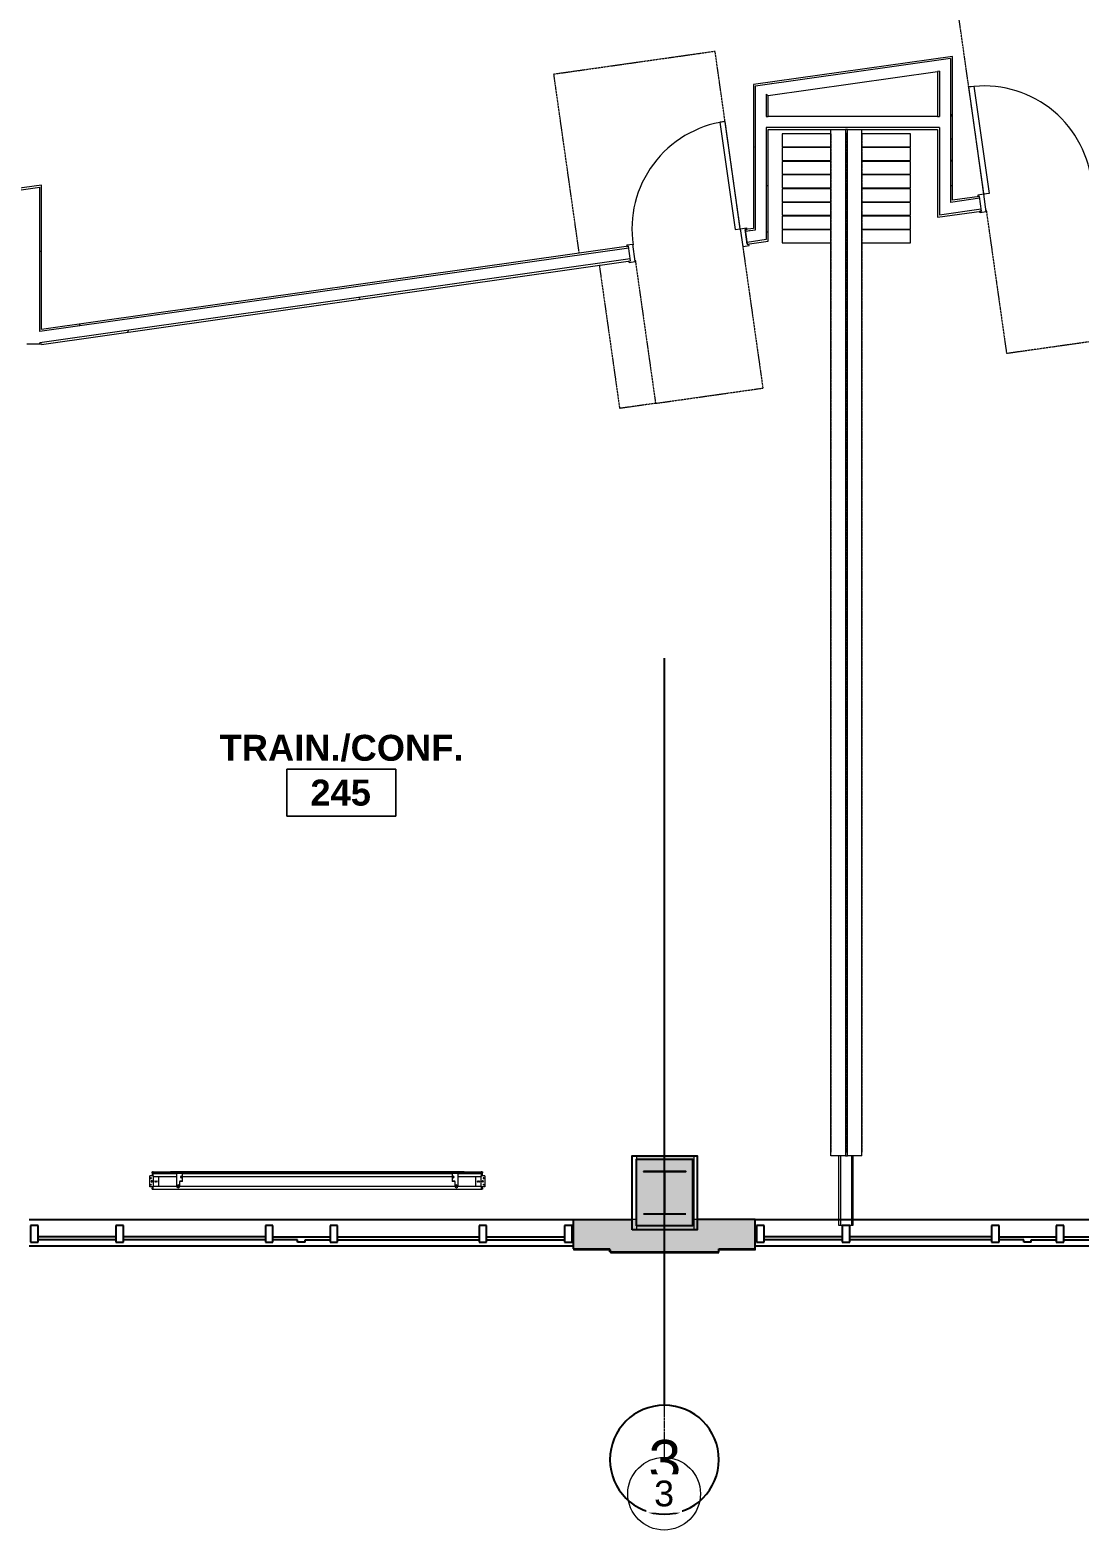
# Model space of a CAD drawing. Header units: inches. Extents: x 25329 to 28023, y 11893 to 13703.
# Drawn here: x 25892.2 to 26239.2, y 12012.5 to 12508.3 of the extents above; entities that cross this region are included whole.
import ezdxf

# ---------------------------------------------------------------- set-up
doc = ezdxf.new("R2010")
doc.units = ezdxf.units.IN
doc.header["$MEASUREMENT"] = 0
for name, pattern in [('Dash', [0.25, 0.125, -0.125]), ('Grid Line 1_2_', [0.875, 0.5, -0.125, 0.125, -0.125]), ('L1$0$Plaza America BA02$0$CENTER2', [1.125, 0.75, -0.125, 0.125, -0.125]), ('L1$0$Plaza America BA02$0$DASHDOT', [1, 0.5, -0.25, 0, -0.25]), ('L1$0$SAG 02ATL Ste230PHII$0$CENTER2', [1.125, 0.75, -0.125, 0.125, -0.125])]:
    doc.linetypes.add(name, pattern=pattern)
for name, color, linetype, lineweight in [('A-AREA-IDEN', 2, 'Continuous', 9), ('A-DOOR', 31, 'Continuous', 13), ('A-DOOR-FRAM', 31, 'Continuous', 20), ('A-GENM', 13, 'Continuous', 13), ('A-WALL', 113, 'Continuous', 13), ('A-WALL-PATT', 111, 'Continuous', 13), ('I-WALL', 2, 'Continuous', 13), ('Plaza America_Tower 1_2nd Floor -REVIT_dwg', 8, 'Continuous', 9), ('Q-SPCQ', 91, 'Continuous', 9), ('Q-SPCQ-HDLN', 91, 'Dash', 9), ('S-COLS', 52, 'Continuous', 13), ('S-GRID', 1, 'Continuous', 9), ('S-GRID-IDEN', 1, 'Continuous', 9)]:
    doc.layers.add(name, color=color, linetype=linetype, lineweight=lineweight)
for name, color, linetype in [('L1$0$A-Cols-Extr', 3, 'Continuous'), ('L1$0$A-Glaz', 92, 'Continuous'), ('L1$0$A-Wall-Extr', 7, 'Continuous'), ('L1$0$Plaza America BA02$0$14', 5, 'L1$0$Plaza America BA02$0$DASHDOT'), ('L1$0$Plaza America BA02$0$A-Column grid', 252, 'L1$0$Plaza America BA02$0$CENTER2'), ('L1$0$SAG 02ATL Ste230PHII$0$A-Column grid', 252, 'L1$0$SAG 02ATL Ste230PHII$0$CENTER2')]:
    doc.layers.add(name, color=color, linetype=linetype)
doc.styles.add('L1$0$Plaza America BA02$0$MONOTXT', font='MONOTXT', dxfattribs={"height": 0.2})
doc.styles.add('Swis721 Lt BT', font='swissl.ttf', dxfattribs={"height": 8.514638})
doc.styles.add('Swis721 Lt BT_B', font='', dxfattribs={"height": 8.583975})
doc.styles.get('Swis721 Lt BT_B').set_extended_font_data('Swis721 Lt BT', bold=True)
pattern_1 = [(0, (0, 0), (30.72, 7.68), [1.267, -21.773, 1.267, -21.773, -122.88]), (0, (0, 0), (30.72, 7.68), [-46.08, 1.267, -44.813, 1.267, -21.773, -53.76]), (0, (0, 0), (30.72, 7.68), [-115.2, 1.267, -14.093, 1.267, -37.133]), (120, (11.52, 3.84), (-22.0110751, 22.7643004), [1.267, -21.773, 1.267, -21.773, -122.88]), (120, (11.52, 3.84), (-22.0110751, 22.7643004), [-46.08, 1.267, -44.813, 1.267, -21.773, -53.76]), (120, (11.52, 3.84), (-22.0110751, 22.7643004), [-115.2, 1.267, -14.093, 1.267, -37.133]), (240, (15.36, 19.2), (-8.7089249, -30.4443004), [1.267, -21.773, 1.267, -21.773, -122.88]), (240, (15.36, 19.2), (-8.7089249, -30.4443004), [-46.08, 1.267, -44.813, 1.267, -21.773, -53.76]), (240, (15.36, 19.2), (-8.7089249, -30.4443004), [-115.2, 1.267, -14.093, 1.267, -37.133])]

# ---------------------------------------------------------------- blocks, each defined once
blk = doc.blocks.new('L1')
at = {"layer": 'L1$0$A-Cols-Extr'}
for points in [[(26091.16, 12111.73), (26091.16, 12136.23), (26112.64, 12136.23), (26112.64, 12111.73)], [(26092.65, 12113.07), (26092.65, 12135.07), (26111.15, 12135.07), (26111.15, 12113.07)], [(26094.9, 12131.07), (26094.9, 12130.98), (26108.89, 12130.98), (26108.89, 12131.07)]]:
    blk.add_lwpolyline(points, close=True, dxfattribs=at)
for points in [[(26101.9, 12130.98), (26101.9, 12116.98)], [(26094.9, 12117.07), (26108.9, 12117.07)]]:
    blk.add_lwpolyline(points, dxfattribs=at)
at = {"layer": 'L1$0$A-Glaz'}
for p, q in [((25891.82, 12115.17), (26071.82, 12115.17)), ((25894.82, 12113.17), (25892.32, 12113.17)), ((25892.32, 12113.17), (25892.32, 12107.67)), ((25894.82, 12107.67), (25894.82, 12113.17)), ((25920.57, 12113.17), (25920.57, 12107.67)), ((25923.07, 12113.17), (25920.57, 12113.17)), ((25923.07, 12107.67), (25923.07, 12113.17)), ((25972.45, 12113.17), (25969.95, 12113.17)), ((25969.95, 12113.17), (25969.95, 12107.67)), ((25972.45, 12107.67), (25972.45, 12113.17)), ((25991.32, 12113.17), (25991.32, 12107.67)), ((25993.82, 12113.17), (25991.32, 12113.17)), ((25993.82, 12107.67), (25993.82, 12113.17)), ((26040.57, 12113.21), (26040.57, 12107.71)), ((26043.07, 12113.21), (26040.57, 12113.21)), ((26043.07, 12107.71), (26043.07, 12113.21)), ((26068.82, 12113.21), (26068.82, 12107.71)), ((26071.32, 12113.21), (26068.82, 12113.21)), ((26071.32, 12107.71), (26071.32, 12113.21)), ((26071.82, 12105.43), (26071.82, 12115.17)), ((26131.82, 12105.43), (26131.82, 12115.17)), ((26131.82, 12115.17), (26311.82, 12115.17)), ((26132.32, 12113.17), (26132.32, 12107.67)), ((26134.82, 12113.17), (26132.32, 12113.17)), ((26134.82, 12107.67), (26134.82, 12113.17)), ((26163.07, 12113.17), (26160.57, 12113.17)), ((26160.57, 12113.17), (26160.57, 12107.67)), ((26163.07, 12107.67), (26163.07, 12113.17)), ((26209.95, 12113.17), (26209.95, 12107.67)), ((26212.45, 12113.17), (26209.95, 12113.17)), ((26212.45, 12107.67), (26212.45, 12113.17)), ((26233.82, 12113.17), (26231.32, 12113.17)), ((26231.32, 12113.17), (26231.32, 12107.67)), ((26233.82, 12107.67), (26233.82, 12113.17)), ((25920.57, 12109.42), (25894.82, 12109.42)), ((25920.57, 12108.42), (25894.82, 12108.42)), ((25969.95, 12109.42), (25923.07, 12109.42)), ((25969.95, 12108.42), (25923.07, 12108.42)), ((25972.45, 12109.42), (25991.32, 12109.42)), ((25980.57, 12108.42), (25972.45, 12108.42)), ((25980.57, 12107.67), (25980.57, 12108.42)), ((25983.07, 12107.67), (25983.07, 12108.42)), ((25983.07, 12108.42), (25991.32, 12108.42)), ((25991.32, 12109.67), (25991.32, 12109.67)), ((25993.82, 12109.67), (25993.82, 12109.67)), ((25993.82, 12109.48), (26040.57, 12109.48)), ((25993.82, 12108.42), (26040.57, 12108.42)), ((26043.07, 12109.48), (26068.82, 12109.48)), ((26043.07, 12108.42), (26068.82, 12108.42)), ((26160.57, 12109.42), (26134.82, 12109.42)), ((26160.57, 12108.42), (26134.82, 12108.42)), ((26209.95, 12109.42), (26163.07, 12109.42)), ((26209.95, 12108.42), (26163.07, 12108.42)), ((26212.45, 12109.42), (26231.32, 12109.42)), ((26220.57, 12108.42), (26212.45, 12108.42)), ((26220.57, 12107.67), (26220.57, 12108.42)), ((26223.07, 12108.42), (26231.32, 12108.42)), ((26223.07, 12107.67), (26223.07, 12108.42)), ((26231.32, 12109.67), (26231.32, 12109.67)), ((26233.82, 12109.67), (26233.82, 12109.67)), ((26233.82, 12109.48), (26280.57, 12109.48)), ((26233.82, 12108.42), (26280.57, 12108.42)), ((25891.82, 12106.42), (26071.82, 12106.42)), ((25892.32, 12107.67), (25894.82, 12107.67)), ((25920.57, 12107.67), (25923.07, 12107.67)), ((25969.95, 12107.67), (25972.45, 12107.67)), ((25983.07, 12107.67), (25980.57, 12107.67)), ((25991.32, 12107.67), (25993.82, 12107.67)), ((26040.57, 12107.71), (26043.07, 12107.71)), ((26068.82, 12107.71), (26071.32, 12107.71)), ((26131.82, 12106.42), (26311.82, 12106.42)), ((26132.32, 12107.67), (26134.82, 12107.67)), ((26160.57, 12107.67), (26163.07, 12107.67)), ((26209.95, 12107.67), (26212.45, 12107.67)), ((26223.07, 12107.67), (26220.57, 12107.67)), ((26231.32, 12107.67), (26233.82, 12107.67))]:
    blk.add_line(p, q, dxfattribs=at)
at = {"layer": 'L1$0$A-Wall-Extr'}
for p, q in [((26071.82, 12115.17), (26091.16, 12115.17)), ((26131.82, 12115.17), (26112.64, 12115.17)), ((26071.82, 12105.43), (26083.82, 12105.43)), ((26083.82, 12104.43), (26083.82, 12105.43)), ((26083.82, 12104.43), (26119.82, 12104.43)), ((26083.82, 12104.43), (26083.82, 12104.43)), ((26119.82, 12105.43), (26131.82, 12105.43)), ((26119.82, 12104.43), (26119.82, 12105.43))]:
    blk.add_line(p, q, dxfattribs=at)
at = {"layer": 'L1$0$Plaza America BA02$0$14', "linetype": 'Continuous'}
blk.add_ellipse((26101.83, 12035.78), major_axis=(18, 0), ratio=0.99964, start_param=0, end_param=6.283175, dxfattribs=at)
at = {"layer": 'L1$0$Plaza America BA02$0$A-Column grid'}
blk.add_line((26101.73, 12300.7), (26101.73, 12053.77), dxfattribs=at)
at = {"layer": 'L1$0$SAG 02ATL Ste230PHII$0$A-Column grid', "linetype": 'Continuous'}
blk.add_line((26101.73, 12300.7), (26101.73, 12053.77), dxfattribs=at)
at = {"layer": 'L1$0$Plaza America BA02$0$14', "linetype": 'Continuous', "style": 'L1$0$Plaza America BA02$0$MONOTXT', "width": 1.000361}
blk.add_text('3', height=13.49, dxfattribs=at).set_placement((26096.08, 12028.8))
blk = doc.blocks.new('Double Flush w-Skinny Lite - Int-N-LDMF-36_ x 84_-4914566-FIRST FLOOR CONSTRUCTION')
at = {"layer": 'A-DOOR', "lineweight": 20}
for p, q in [((16.16, 38.75), (16.16, 2.94)), ((17.91, 38.75), (16.16, 38.75)), ((17.91, 2.94), (17.91, 38.75)), ((16.16, 2.94), (17.91, 2.94))]:
    blk.add_line(p, q, dxfattribs=at)
at = {"layer": 'A-DOOR', "lineweight": 9}
blk.add_arc((17.91, 2.94), 35.81, 90, 180.5, dxfattribs=at)
at = {"layer": 'A-DOOR-FRAM'}
for p, q in [((-20, 2.94), (-18, 2.94)), ((-20, 2.94), (-20, 2.44)), ((-20, 2.44), (-19.5, 2.44)), ((-19.5, -2.44), (-19.5, 2.44)), ((-18, -2.94), (-18, 2.94)), ((18, -2.94), (18, 2.94)), ((18, 2.94), (20, 2.94)), ((19.5, 2.44), (20, 2.44)), ((19.5, -2.44), (19.5, 2.44)), ((20, 2.94), (20, 2.44)), ((-20, -2.44), (-19.5, -2.44)), ((-20, -2.94), (-20, -2.44)), ((-20, -2.94), (-18, -2.94)), ((18, -2.94), (20, -2.94)), ((19.5, -2.44), (20, -2.44)), ((20, -2.94), (20, -2.44))]:
    blk.add_line(p, q, dxfattribs=at)
at = {"layer": 'A-GENM', "linetype": 'Dash', "lineweight": 9}
for p, q in [((-35.91, 62.25), (17.91, 62.25)), ((-35.91, 2.44), (-35.91, 62.25)), ((17.91, 2.44), (17.91, 62.25)), ((17.87, 2.44), (17.91, 2.44)), ((-29.91, -2.44), (-29.91, -50.25)), ((-17.91, -2.44), (-17.91, -50.25)), ((17.87, -2.44), (17.91, -2.44)), ((17.91, -2.44), (17.91, -50.25)), ((-17.91, -50.25), (-29.91, -50.25)), ((-17.91, -50.25), (17.91, -50.25))]:
    blk.add_line(p, q, dxfattribs=at)
blk = doc.blocks.new('W- Folding_Partition - Modernfold 942-5327039-FIRST FLOOR CONSTRUCTION')
at = {"layer": 'Q-SPCQ'}
for p, q in [((-50.75, 17.21), (-55, 17.21)), ((-55, 17.21), (-55, 1.12)), ((-50.75, 1.12), (-50.75, 17.21)), ((-46.25, 17.21), (-50.5, 17.21)), ((-50.5, 17.21), (-50.5, 1.12)), ((-46.25, 1.12), (-46.25, 17.21)), ((-41.67, 17.21), (-45.92, 17.21)), ((-45.92, 17.21), (-45.92, 1.12)), ((-41.67, 1.12), (-41.67, 17.21)), ((-37.17, 17.21), (-41.42, 17.21)), ((-41.42, 17.21), (-41.42, 1.12)), ((-37.17, 1.12), (-37.17, 17.21)), ((-32.58, 17.21), (-36.83, 17.21)), ((-36.83, 17.21), (-36.83, 1.12)), ((-32.58, 1.12), (-32.58, 17.21)), ((-28.08, 17.21), (-32.33, 17.21)), ((-32.33, 17.21), (-32.33, 1.12)), ((-28.08, 1.12), (-28.08, 17.21)), ((-23.5, 17.21), (-27.75, 17.21)), ((-27.75, 17.21), (-27.75, 1.12)), ((-23.5, 1.12), (-23.5, 17.21)), ((-19, 17.21), (-23.25, 17.21)), ((-23.25, 17.21), (-23.25, 1.12)), ((-19, 1.12), (-19, 17.21)), ((-356.84, -3.63), (-356.84, 1.12)), ((-356.84, 1.12), (-17.5, 1.12)), ((-17.5, 1.12), (-17.5, -3.63)), ((-17.5, -3.63), (-356.84, -3.63)), ((-356.84, -3.63), (-356.84, -4.38)), ((-356.84, -9.13), (-356.84, -4.38)), ((-356.84, -4.38), (-17.5, -4.38)), ((-355.59, -4.38), (-355.59, -3.63)), ((-55, -3.63), (-55, -4.38)), ((-50.75, -4.38), (-50.75, -3.63)), ((-50.5, -3.63), (-50.5, -4.38)), ((-46.25, -4.38), (-46.25, -3.63)), ((-45.92, -3.63), (-45.92, -4.38)), ((-41.67, -4.38), (-41.67, -3.63)), ((-41.42, -3.63), (-41.42, -4.38)), ((-37.17, -4.38), (-37.17, -3.63)), ((-36.83, -3.63), (-36.83, -4.38)), ((-32.58, -4.38), (-32.58, -3.63)), ((-32.33, -3.63), (-32.33, -4.38)), ((-28.08, -4.38), (-28.08, -3.63)), ((-27.75, -3.63), (-27.75, -4.38)), ((-23.5, -4.38), (-23.5, -3.63)), ((-23.25, -3.63), (-23.25, -4.38)), ((-19, -4.38), (-19, -3.63)), ((-18.75, -3.63), (-18.75, -4.38)), ((-17.5, -4.38), (-17.5, -3.63)), ((-17.5, -4.38), (-17.5, -9.13)), ((-356.84, -9.13), (-17.5, -9.13)), ((-55, -9.13), (-55, -25.21)), ((-50.75, -25.21), (-50.75, -9.13)), ((-50.5, -9.13), (-50.5, -25.21)), ((-46.25, -25.21), (-46.25, -9.13)), ((-45.92, -9.13), (-45.92, -25.21)), ((-41.67, -25.21), (-41.67, -9.13)), ((-41.42, -9.13), (-41.42, -25.21)), ((-37.17, -25.21), (-37.17, -9.13)), ((-36.83, -9.13), (-36.83, -25.21)), ((-32.58, -25.21), (-32.58, -9.13)), ((-32.33, -9.13), (-32.33, -25.21)), ((-28.08, -25.21), (-28.08, -9.13)), ((-27.75, -9.13), (-27.75, -25.21)), ((-23.5, -25.21), (-23.5, -9.13)), ((-23.25, -9.13), (-23.25, -25.21)), ((-19, -25.21), (-19, -9.13)), ((-55, -25.21), (-50.75, -25.21)), ((-50.5, -25.21), (-46.25, -25.21)), ((-45.92, -25.21), (-41.67, -25.21)), ((-41.42, -25.21), (-37.17, -25.21)), ((-36.83, -25.21), (-32.58, -25.21)), ((-32.33, -25.21), (-28.08, -25.21)), ((-27.75, -25.21), (-23.5, -25.21)), ((-23.25, -25.21), (-19, -25.21))]:
    blk.add_line(p, q, dxfattribs=at)
at = {"layer": 'Q-SPCQ-HDLN'}
for p, q in [((-19, 1.12), (-355.59, 1.12)), ((-19, -4), (-355.59, -4)), ((-19, -9.13), (-355.59, -9.13))]:
    blk.add_line(p, q, dxfattribs=at)
blk = doc.blocks.new('Double Flush w-Skinny Lite - Int-N-LDMF-36_ x 84_-4914563-FIRST FLOOR CONSTRUCTION')
at = {"layer": 'A-DOOR', "lineweight": 20}
for p, q in [((16.16, -2.94), (17.91, -2.94)), ((16.16, -38.75), (16.16, -2.94)), ((17.91, -2.94), (17.91, -38.75)), ((17.91, -38.75), (16.16, -38.75))]:
    blk.add_line(p, q, dxfattribs=at)
at = {"layer": 'A-DOOR', "lineweight": 9}
blk.add_arc((17.91, -2.94), 35.81, 179.5, 270, dxfattribs=at)
at = {"layer": 'A-DOOR-FRAM'}
for p, q in [((-20, 2.94), (-20, 2.44)), ((-20, 2.94), (-18, 2.94)), ((-20, 2.44), (-19.5, 2.44)), ((-19.5, 2.44), (-19.5, -2.44)), ((-18, 2.94), (-18, -2.94)), ((18, 2.94), (18, -2.94)), ((18, 2.94), (20, 2.94)), ((19.5, 2.44), (19.5, -2.44)), ((19.5, 2.44), (20, 2.44)), ((20, 2.94), (20, 2.44)), ((-20, -2.94), (-20, -2.44)), ((-20, -2.44), (-19.5, -2.44)), ((-20, -2.94), (-18, -2.94)), ((18, -2.94), (20, -2.94)), ((19.5, -2.44), (20, -2.44)), ((20, -2.94), (20, -2.44))]:
    blk.add_line(p, q, dxfattribs=at)
at = {"layer": 'A-GENM', "linetype": 'Dash', "lineweight": 9}
for p, q in [((-17.91, 50.25), (-29.91, 50.25)), ((-29.91, 2.44), (-29.91, 50.25)), ((-17.91, 50.25), (17.91, 50.25)), ((-17.91, 2.44), (-17.91, 50.25)), ((17.91, 2.44), (17.91, 50.25)), ((17.87, 2.44), (17.91, 2.44)), ((-35.91, -2.44), (-35.91, -62.25)), ((17.87, -2.44), (17.91, -2.44)), ((17.91, -2.44), (17.91, -62.25)), ((-35.91, -62.25), (17.91, -62.25))]:
    blk.add_line(p, q, dxfattribs=at)
blk = doc.blocks.new('Concrete-Rectangular-Column - 19 X 24-5195709-FIRST FLOOR CONSTRUCTION')
at = {"layer": 'S-COLS', "lineweight": 9}
blk.add_hatch(color=7, dxfattribs=at).paths.add_polyline_path([(-9.5, -12), (9.5, -12), (9.5, 12), (-9.5, 12)], flags=0)
at = {"layer": 'S-COLS', "color": 8, "lineweight": 20}
for p, q in [((9.5, 12), (-9.5, 12)), ((-9.5, 12), (-9.5, -12)), ((9.5, -12), (9.5, 12)), ((-9.5, -12), (9.5, -12))]:
    blk.add_line(p, q, dxfattribs=at)
blk = doc.blocks.new('ElectricScreen_Contour-Electrol_HDTV-Format_Dalite - Parametric-5194675-FIRST FLOOR CONSTRUCTION')
at = {"layer": 'Q-SPCQ'}
for p, q in [((-64.93, 0.75), (-64.96, 0.75)), ((-64.96, 0.65), (-64.96, 0.75)), ((-64.96, 0.65), (-64.96, 0.75)), ((-64.96, 0.75), (-64.96, 0.74)), ((-64.93, 0.75), (-64.96, 0.75)), ((-64.96, 0.74), (-64.96, 0.74)), ((-64.96, 0.73), (-64.96, 0.74)), ((-64.96, 0.72), (-64.96, 0.73)), ((-64.96, 0.71), (-64.96, 0.72)), ((-64.96, 0.69), (-64.96, 0.71)), ((-64.96, 0.67), (-64.96, 0.69)), ((-64.96, 0.65), (-64.96, 0.67)), ((-64.96, 0.65), (-64.96, -0.33)), ((-64.93, 0.77), (-64.93, 0.96)), ((-64.93, 0.96), (-58.93, 0.96)), ((-64.93, 0.7), (-64.93, 0.77)), ((-64.93, 0.75), (-64.93, 0.7)), ((-64.93, 0.74), (-64.93, 0.75)), ((-64.93, 0.74), (-64.93, 0.74)), ((-64.93, 0.74), (-64.93, 0.73)), ((-64.93, 0.73), (-64.93, 0.72)), ((-64.93, 0.72), (-64.93, 0.71)), ((-64.93, 0.65), (-64.93, 0.7)), ((-64.93, 0.68), (-64.93, 0.65)), ((-64.93, 0.67), (-64.93, 0.65)), ((44.16, 0.42), (-64.93, 0.42)), ((-64.58, 1), (-64.89, 1)), ((-64.58, 1), (-64.58, 0.99)), ((-64.58, 0.97), (-64.58, 0.99)), ((-64.58, 0.94), (-64.58, 0.97)), ((-64.58, 0.96), (-64.58, 0.94)), ((-64.58, 0.96), (-64.58, 0.96)), ((-64.58, 0.94), (-64.58, 0.91)), ((-64.58, 0.9), (-64.58, 0.94)), ((-64.58, 0.91), (-64.58, 0.88)), ((-64.58, 0.85), (-64.58, 0.9)), ((-64.58, 0.88), (-64.58, 0.86)), ((-64.58, 0.79), (-64.58, 0.85)), ((-64.58, 0.73), (-64.58, 0.79)), ((-64.58, 0.77), (-58.93, 0.77)), ((-64.58, 0.65), (-64.58, 0.73)), ((-64.58, 0.7), (43.82, 0.7)), ((-64.58, -0.33), (-64.58, 0.65)), ((-64.58, 0.42), (-56.83, 0.42)), ((-58.93, 0.7), (-58.93, 1.13)), ((-58.93, 1.13), (38.16, 1.13)), ((-56.93, 0.27), (-56.93, -3.67)), ((-55.18, 0.52), (-56.68, 0.52)), ((-55.02, 0.42), (34.26, 0.42)), ((-54.93, -1.98), (-54.93, 0.27)), ((34.16, 0.27), (34.16, -1.98)), ((35.91, 0.52), (34.41, 0.52)), ((36.07, 0.42), (43.82, 0.42)), ((36.16, -3.67), (36.16, 0.27)), ((38.16, 1.13), (38.16, 0.7)), ((38.16, 0.96), (44.16, 0.96)), ((38.16, 0.77), (43.82, 0.77)), ((44.13, 1), (43.82, 1)), ((43.82, 0.99), (43.82, 1)), ((43.82, 0.99), (43.82, 0.97)), ((43.82, 0.97), (43.82, 0.94)), ((43.82, 0.94), (43.82, 0.96)), ((43.82, 0.96), (43.82, 0.96)), ((43.82, 0.91), (43.82, 0.94)), ((43.82, 0.94), (43.82, 0.9)), ((43.82, 0.88), (43.82, 0.91)), ((43.82, 0.9), (43.82, 0.85)), ((43.82, 0.86), (43.82, 0.88)), ((43.82, 0.85), (43.82, 0.79)), ((43.82, 0.79), (43.82, 0.73)), ((43.82, 0.73), (43.82, 0.65)), ((43.82, 0.65), (43.82, -0.33)), ((44.16, 0.96), (44.16, 0.77)), ((44.16, 0.77), (44.16, 0.7)), ((44.2, 0.75), (44.16, 0.75)), ((44.16, 0.7), (44.16, 0.75)), ((44.2, 0.75), (44.16, 0.75)), ((44.16, 0.75), (44.16, 0.74)), ((44.16, 0.74), (44.16, 0.74)), ((44.16, 0.73), (44.16, 0.74)), ((44.16, 0.72), (44.16, 0.73)), ((44.16, 0.71), (44.16, 0.72)), ((44.16, 0.7), (44.16, 0.65)), ((44.16, 0.65), (44.16, 0.68)), ((44.16, 0.65), (44.16, 0.67)), ((44.2, 0.75), (44.2, 0.65)), ((44.2, 0.74), (44.2, 0.75)), ((44.2, 0.75), (44.2, 0.65)), ((44.2, 0.74), (44.2, 0.73)), ((44.2, 0.74), (44.2, 0.74)), ((44.2, 0.73), (44.2, 0.72)), ((44.2, 0.72), (44.2, 0.71)), ((44.2, 0.71), (44.2, 0.69)), ((44.2, 0.69), (44.2, 0.67)), ((44.2, 0.67), (44.2, 0.65)), ((44.2, -0.33), (44.2, 0.65)), ((-65.77, -3.99), (-65.77, -0.33)), ((-64.72, -0.33), (-65.77, -0.33)), ((-64.72, -3.99), (-65.77, -3.99)), ((-64.96, -2.01), (-64.96, -2.31)), ((-64.96, -3.99), (-64.96, -4.41)), ((-64.96, -4.5), (-64.96, -4.41)), ((-64.96, -4.43), (-64.96, -4.41)), ((-64.96, -4.42), (-64.96, -4.47)), ((-64.96, -4.47), (-64.96, -4.42)), ((-64.96, -4.44), (-64.96, -4.43)), ((-64.96, -4.46), (-64.96, -4.44)), ((-64.96, -4.48), (-64.96, -4.46)), ((-64.96, -4.47), (-64.96, -4.5)), ((-64.96, -4.5), (-64.96, -4.47)), ((-64.96, -4.49), (-64.96, -4.48)), ((-64.96, -4.5), (-64.96, -4.49)), ((-64.96, -4.5), (-64.93, -4.5)), ((-64.96, -4.5), (-64.96, -4.5)), ((-64.96, -4.5), (-64.96, -4.5)), ((-64.96, -4.5), (-64.96, -4.5)), ((-64.96, -4.5), (-64.96, -4.5)), ((-64.93, -4.72), (-64.93, -4.41)), ((-64.93, -4.72), (44.16, -4.72)), ((-64.89, -4.75), (-64.58, -4.75)), ((-64.72, -0.33), (-64.66, -0.33)), ((-64.66, -3.99), (-64.72, -3.99)), ((-64.66, -0.33), (-64.6, -0.33)), ((-64.6, -3.99), (-64.66, -3.99)), ((-64.6, -0.33), (-64.55, -0.33)), ((-64.55, -3.99), (-64.6, -3.99)), ((-64.58, -4.41), (-64.58, -3.99)), ((-64.58, -4.47), (-64.58, -4.41)), ((-64.58, -4.53), (-64.58, -4.47)), ((-64.58, -4.6), (-64.58, -4.53)), ((-64.58, -4.65), (-64.58, -4.6)), ((-64.58, -4.65), (-64.58, -4.67)), ((-64.58, -4.69), (-64.58, -4.65)), ((-64.58, -4.67), (-64.58, -4.7)), ((-64.58, -4.73), (-64.58, -4.69)), ((-64.58, -4.7), (-64.58, -4.72)), ((-64.58, -4.72), (-64.58, -4.72)), ((-64.58, -4.75), (-64.58, -4.73)), ((-64.58, -4.75), (-64.58, -4.73)), ((-64.58, -4.75), (-64.58, -4.75)), ((-64.58, -4.75), (-64.58, -4.75)), ((-64.55, -0.33), (-64.51, -0.33)), ((-64.51, -3.99), (-64.55, -3.99)), ((-64.51, -0.33), (-64.47, -0.33)), ((-64.47, -3.99), (-64.51, -3.99)), ((-64.47, -0.33), (-64.46, -0.33)), ((-64.47, -0.57), (-56.93, -0.57)), ((-64.47, -3.76), (-56.92, -3.76)), ((-64.46, -3.99), (-64.47, -3.99)), ((-64.46, -3.99), (-64.46, -0.33)), ((-62.83, -0.57), (-62.83, -3.76)), ((-56.49, -3.76), (-56.18, -3.76)), ((-55.81, -3.76), (35.05, -3.76)), ((-55.8, -1.98), (-54.93, -1.98)), ((-55.8, -1.98), (-55.8, -2.23)), ((-55.8, -3.67), (-55.8, -2.23)), ((-54.93, -2.23), (-55.8, -2.23)), ((-55.6, -0.57), (-55.15, -0.57)), ((-54.93, -0.57), (34.16, -0.57)), ((-54.93, -2.23), (-54.93, -1.98)), ((34.16, -1.98), (35.04, -1.98)), ((34.16, -1.98), (34.16, -2.23)), ((35.04, -2.23), (34.16, -2.23)), ((34.39, -0.57), (34.83, -0.57)), ((35.04, -2.23), (35.04, -1.98)), ((35.04, -2.23), (35.04, -3.67)), ((35.42, -3.76), (35.73, -3.76)), ((36.15, -3.76), (43.71, -3.76)), ((36.16, -0.57), (43.71, -0.57)), ((42.07, -3.76), (42.07, -0.57)), ((43.7, -0.33), (43.7, -3.99)), ((43.7, -0.33), (43.71, -0.33)), ((43.71, -3.99), (43.7, -3.99)), ((43.71, -0.33), (43.75, -0.33)), ((43.75, -3.99), (43.71, -3.99)), ((43.75, -0.33), (43.79, -0.33)), ((43.79, -3.99), (43.75, -3.99)), ((43.79, -0.33), (43.84, -0.33)), ((43.84, -3.99), (43.79, -3.99)), ((43.82, -3.99), (43.82, -4.41)), ((43.82, -4.41), (43.82, -4.47)), ((43.82, -4.47), (43.82, -4.53)), ((43.82, -4.53), (43.82, -4.6)), ((43.82, -4.6), (43.82, -4.65)), ((43.82, -4.67), (43.82, -4.65)), ((43.82, -4.65), (43.82, -4.69)), ((43.82, -4.7), (43.82, -4.67)), ((43.82, -4.69), (43.82, -4.73)), ((43.82, -4.72), (43.82, -4.7)), ((43.82, -4.72), (43.82, -4.72)), ((43.82, -4.73), (43.82, -4.75)), ((43.82, -4.73), (43.82, -4.75)), ((43.82, -4.75), (44.13, -4.75)), ((43.82, -4.75), (43.82, -4.75)), ((43.82, -4.75), (43.82, -4.75)), ((43.84, -0.33), (43.89, -0.33)), ((43.89, -3.99), (43.84, -3.99)), ((43.89, -0.33), (43.96, -0.33)), ((43.96, -3.99), (43.89, -3.99)), ((45.01, -0.33), (43.96, -0.33)), ((45.01, -3.99), (43.96, -3.99)), ((44.16, -4.41), (44.16, -4.72)), ((44.16, -4.5), (44.2, -4.5)), ((44.2, -2.31), (44.2, -2.01)), ((44.2, -4.41), (44.2, -3.99)), ((44.2, -4.41), (44.2, -4.5)), ((44.2, -4.41), (44.2, -4.43)), ((44.2, -4.41), (44.2, -4.43)), ((44.2, -4.47), (44.2, -4.42)), ((44.2, -4.42), (44.2, -4.47)), ((44.2, -4.43), (44.2, -4.44)), ((44.2, -4.44), (44.2, -4.46)), ((44.2, -4.46), (44.2, -4.48)), ((44.2, -4.5), (44.2, -4.47)), ((44.2, -4.47), (44.2, -4.5)), ((44.2, -4.48), (44.2, -4.49)), ((44.2, -4.49), (44.2, -4.5)), ((44.2, -4.5), (44.2, -4.5)), ((44.2, -4.5), (44.2, -4.5)), ((44.2, -4.5), (44.2, -4.5)), ((44.2, -4.5), (44.2, -4.5)), ((45.01, -0.33), (45.01, -3.99))]:
    blk.add_line(p, q, dxfattribs=at)
at = {"layer": 'Q-SPCQ', "flags": 128}
for points in [[(-64.96, 0.93), (-64.96, 0.93), (-64.96, 0.92), (-64.96, 0.92), (-64.96, 0.92), (-64.96, 0.92), (-64.96, 0.92)], [(-64.96, 0.92), (-64.96, 0.92), (-64.96, 0.91), (-64.96, 0.91), (-64.96, 0.91)], [(-64.96, 0.91), (-64.96, 0.9), (-64.96, 0.9), (-64.96, 0.89), (-64.96, 0.89), (-64.96, 0.88)], [(-64.96, 0.88), (-64.96, 0.88), (-64.96, 0.87), (-64.96, 0.86), (-64.96, 0.86), (-64.96, 0.85)], [(-64.96, 0.85), (-64.96, 0.84), (-64.96, 0.84), (-64.96, 0.83), (-64.96, 0.82), (-64.96, 0.81)], [(-64.96, 0.81), (-64.96, 0.8), (-64.96, 0.79), (-64.96, 0.79), (-64.96, 0.78), (-64.96, 0.77), (-64.96, 0.76)], [(-64.96, 0.76), (-64.96, 0.75), (-64.96, 0.74), (-64.96, 0.73), (-64.96, 0.72), (-64.96, 0.71)], [(-64.96, 0.71), (-64.96, 0.7), (-64.96, 0.69), (-64.96, 0.68), (-64.96, 0.67), (-64.96, 0.66), (-64.96, 0.65)], [(44.2, 0.92), (44.2, 0.92), (44.2, 0.92), (44.2, 0.92), (44.2, 0.92), (44.2, 0.93)], [(44.2, 0.91), (44.2, 0.91), (44.2, 0.91), (44.2, 0.92), (44.2, 0.92)], [(44.2, 0.88), (44.2, 0.89), (44.2, 0.89), (44.2, 0.9), (44.2, 0.9), (44.2, 0.91)], [(44.2, 0.85), (44.2, 0.86), (44.2, 0.87), (44.2, 0.87), (44.2, 0.88), (44.2, 0.88)], [(44.2, 0.81), (44.2, 0.82), (44.2, 0.83), (44.2, 0.84), (44.2, 0.85), (44.2, 0.85)], [(44.2, 0.76), (44.2, 0.77), (44.2, 0.78), (44.2, 0.79), (44.2, 0.8), (44.2, 0.81), (44.2, 0.81)], [(44.2, 0.71), (44.2, 0.73), (44.2, 0.74), (44.2, 0.75), (44.2, 0.76), (44.2, 0.76)], [(44.2, 0.65), (44.2, 0.66), (44.2, 0.67), (44.2, 0.68), (44.2, 0.7), (44.2, 0.71), (44.2, 0.71)], [(-64.96, -4.41), (-64.96, -4.42), (-64.96, -4.43), (-64.96, -4.44), (-64.96, -4.45), (-64.96, -4.46)], [(-64.96, -4.5), (-64.96, -4.47), (-64.96, -4.44), (-64.96, -4.43)], [(-64.96, -4.46), (-64.96, -4.47), (-64.96, -4.48), (-64.96, -4.49), (-64.96, -4.5), (-64.96, -4.5)], [(-64.96, -4.5), (-64.96, -4.51), (-64.96, -4.52), (-64.96, -4.53), (-64.96, -4.54), (-64.96, -4.55), (-64.96, -4.56)], [(-64.96, -4.59), (-64.96, -4.57), (-64.96, -4.54), (-64.96, -4.52), (-64.96, -4.5)], [(-64.96, -4.56), (-64.96, -4.57), (-64.96, -4.58), (-64.96, -4.58), (-64.96, -4.59), (-64.96, -4.6), (-64.96, -4.6)], [(-64.96, -4.64), (-64.96, -4.63), (-64.96, -4.61), (-64.96, -4.59), (-64.96, -4.59)], [(-64.96, -4.6), (-64.96, -4.61), (-64.96, -4.62), (-64.96, -4.62), (-64.96, -4.63), (-64.96, -4.63)], [(-64.96, -4.63), (-64.96, -4.64), (-64.96, -4.65), (-64.96, -4.65), (-64.96, -4.66), (-64.96, -4.66), (-64.96, -4.66)], [(-64.96, -4.68), (-64.96, -4.67), (-64.96, -4.66), (-64.96, -4.65), (-64.96, -4.64)], [(-64.96, -4.66), (-64.96, -4.66), (-64.96, -4.67), (-64.96, -4.67), (-64.96, -4.67), (-64.96, -4.68), (-64.96, -4.68)], [(-64.96, -4.68), (-64.96, -4.68), (-64.96, -4.68), (-64.96, -4.68), (-64.96, -4.68), (-64.96, -4.68)], [(-64.89, -4.75), (-64.89, -4.75), (-64.89, -4.75), (-64.89, -4.75), (-64.9, -4.75), (-64.9, -4.75), (-64.9, -4.75), (-64.91, -4.75), (-64.91, -4.75), (-64.91, -4.75), (-64.91, -4.75), (-64.92, -4.75), (-64.92, -4.75), (-64.92, -4.75), (-64.92, -4.74), (-64.93, -4.74), (-64.93, -4.74), (-64.93, -4.74), (-64.93, -4.74), (-64.93, -4.74), (-64.94, -4.73), (-64.94, -4.73), (-64.94, -4.73), (-64.94, -4.73), (-64.94, -4.72), (-64.95, -4.72), (-64.95, -4.72), (-64.95, -4.72), (-64.95, -4.71), (-64.95, -4.71), (-64.95, -4.71), (-64.95, -4.71), (-64.95, -4.7), (-64.95, -4.7), (-64.96, -4.7), (-64.96, -4.7), (-64.96, -4.69), (-64.96, -4.69), (-64.96, -4.69), (-64.96, -4.68), (-64.96, -4.68)], [(-64.96, -4.68), (-64.96, -4.68), (-64.96, -4.68), (-64.96, -4.68)], [(44.2, -4.68), (44.2, -4.69), (44.2, -4.69), (44.2, -4.69), (44.19, -4.7), (44.19, -4.7), (44.19, -4.7), (44.19, -4.7), (44.19, -4.71), (44.19, -4.71), (44.19, -4.71), (44.19, -4.71), (44.19, -4.72), (44.19, -4.72), (44.18, -4.72), (44.18, -4.72), (44.18, -4.73), (44.18, -4.73), (44.18, -4.73), (44.18, -4.73), (44.17, -4.73), (44.17, -4.74), (44.17, -4.74), (44.17, -4.74), (44.17, -4.74), (44.16, -4.74), (44.16, -4.74), (44.16, -4.75), (44.16, -4.75), (44.15, -4.75), (44.15, -4.75), (44.15, -4.75), (44.15, -4.75), (44.14, -4.75), (44.14, -4.75), (44.14, -4.75), (44.13, -4.75), (44.13, -4.75), (44.13, -4.75), (44.13, -4.75), (44.13, -4.75)], [(44.2, -4.46), (44.2, -4.45), (44.2, -4.44), (44.2, -4.43), (44.2, -4.42), (44.2, -4.41)], [(44.2, -4.43), (44.2, -4.46), (44.2, -4.49), (44.2, -4.5)], [(44.2, -4.5), (44.2, -4.49), (44.2, -4.48), (44.2, -4.47), (44.2, -4.46), (44.2, -4.46)], [(44.2, -4.56), (44.2, -4.55), (44.2, -4.54), (44.2, -4.53), (44.2, -4.52), (44.2, -4.51), (44.2, -4.5)], [(44.2, -4.5), (44.2, -4.52), (44.2, -4.55), (44.2, -4.57), (44.2, -4.59)], [(44.2, -4.6), (44.2, -4.59), (44.2, -4.59), (44.2, -4.58), (44.2, -4.57), (44.2, -4.56), (44.2, -4.56)], [(44.2, -4.59), (44.2, -4.61), (44.2, -4.62), (44.2, -4.64), (44.2, -4.64)], [(44.2, -4.63), (44.2, -4.63), (44.2, -4.62), (44.2, -4.61), (44.2, -4.61), (44.2, -4.6)], [(44.2, -4.66), (44.2, -4.66), (44.2, -4.65), (44.2, -4.65), (44.2, -4.64), (44.2, -4.63), (44.2, -4.63)], [(44.2, -4.64), (44.2, -4.65), (44.2, -4.67), (44.2, -4.67), (44.2, -4.68)], [(44.2, -4.68), (44.2, -4.68), (44.2, -4.67), (44.2, -4.67), (44.2, -4.67), (44.2, -4.66), (44.2, -4.66)], [(44.2, -4.68), (44.2, -4.68), (44.2, -4.68), (44.2, -4.68), (44.2, -4.68), (44.2, -4.68), (44.2, -4.68)], [(44.2, -4.68), (44.2, -4.68), (44.2, -4.68), (44.2, -4.68)]]:
    blk.add_lwpolyline(points, dxfattribs=at)
at = {"layer": 'Q-SPCQ'}
for centre, radius, start, end in [((-56.68, 0.27), 0.25, 90, 180), ((-55.18, 0.27), 0.25, 360, 90), ((34.41, 0.27), 0.25, 90, 180), ((35.91, 0.27), 0.25, 0, 90), ((-65.34, -1.09), 0.151, 0, 180), ((-65.34, -1.09), 0.151, 180, 360), ((-65.34, -3.24), 0.151, 0, 180), ((-65.34, -3.24), 0.151, 180, 360), ((-65.1, -2.16), 0.21, 0, 180), ((-65.1, -2.16), 0.21, 180, 360), ((-63.92, -2.16), 0.147, 0, 180), ((-63.92, -2.16), 0.147, 180, 360), ((-63.42, -2.16), 0.147, 360, 180), ((-63.42, -2.16), 0.147, 180, 0), ((-56.36, -3.67), 0.563, 180, 360), ((-56.33, -3.57), 0.25, 90, 270), ((-56.33, -3.57), 0.25, 270, 90), ((-55.38, -0.68), 0.25, 90, 270), ((-55.38, -0.68), 0.25, 270, 90), ((34.61, -0.68), 0.25, 90, 270), ((34.61, -0.68), 0.25, 270, 90), ((35.6, -3.67), 0.563, 180, 360), ((35.57, -3.57), 0.25, 90, 270), ((35.57, -3.57), 0.25, 270, 90), ((42.66, -2.16), 0.147, 0, 180), ((42.66, -2.16), 0.147, 180, 360), ((43.16, -2.16), 0.147, 0, 180), ((43.16, -2.16), 0.147, 180, 0), ((44.34, -2.16), 0.21, 0, 180), ((44.34, -2.16), 0.21, 180, 0), ((44.58, -1.09), 0.151, 0, 180), ((44.58, -1.09), 0.151, 180, 0), ((44.58, -3.24), 0.151, 0, 180), ((44.58, -3.24), 0.151, 180, 0)]:
    blk.add_arc(centre, radius, start, end, dxfattribs=at)
for points in [[(-64.96, 0.93), (-64.96, 0.93), (-64.96, 0.94), (-64.95, 0.95), (-64.95, 0.96), (-64.94, 0.97), (-64.94, 0.98), (-64.93, 0.98), (-64.92, 0.99), (-64.91, 0.99), (-64.9, 0.99), (-64.89, 1), (-64.89, 1)], [(44.13, 1), (44.13, 1), (44.14, 0.99), (44.15, 0.99), (44.16, 0.99), (44.17, 0.98), (44.18, 0.98), (44.18, 0.97), (44.19, 0.96), (44.19, 0.95), (44.19, 0.94), (44.2, 0.93), (44.2, 0.93)]]:
    blk.add_open_spline(points, degree=3, knots=[0, 0, 0, 0, 0.166667, 0.25, 0.333333, 0.416667, 0.5, 0.583333, 0.666667, 0.75, 0.833333, 1, 1, 1, 1], dxfattribs=at)
blk = doc.blocks.new('Grid - Grid Head - Circle-50561-FIRST FLOOR CONSTRUCTION')
at = {"layer": 'S-GRID-IDEN'}
blk.add_circle((0, 0), 0.125, dxfattribs=at)
blk = doc.blocks.new('Room Tag - Room Name and Number-3379422-FIRST FLOOR CONSTRUCTION')
at = {"layer": 'A-AREA-IDEN'}
for p, q in [((-0.1881, -0.1636), (-0.1881, -0.0018)), ((-0.1881, -0.0018), (0.1869, -0.0018)), ((0.1869, -0.0018), (-0.1881, -0.0018)), ((-0.1881, -0.0018), (-0.1881, -0.1636)), ((0.1869, -0.0018), (0.1869, -0.1636)), ((0.1869, -0.1636), (0.1869, -0.0018)), ((0.1869, -0.1636), (-0.1881, -0.1636)), ((-0.1881, -0.1636), (0.1869, -0.1636))]:
    blk.add_line(p, q, dxfattribs=at)

msp = doc.modelspace()

# ---------------------------------------------------------------- hatches: boundary and pattern name
at = {"layer": 'A-WALL-PATT', "lineweight": 9}
h = msp.add_hatch(dxfattribs=at)
h.set_pattern_fill('FP2_2', color=256, style=0, pattern_type=2)
h.set_pattern_definition(pattern_1)
h.paths.add_polyline_path([(26131.97, 12489.75), (26197, 12498.98), (26197, 12499.61), (26131.25, 12490.28), (26131.88, 12489.82)], flags=0)
h = msp.add_hatch(dxfattribs=at)
h.set_pattern_fill('FP2_2', color=256, style=0, pattern_type=2)
h.set_pattern_definition(pattern_1)
h.paths.add_polyline_path([(26196.38, 12451.35), (26197, 12451.44), (26197, 12498.98), (26196.38, 12498.89), (26196.38, 12451.59)], flags=0)
h = msp.add_hatch(dxfattribs=at)
h.set_pattern_fill('FP2_2', color=256, style=0, pattern_type=2)
h.set_pattern_definition(pattern_1)
h.paths.add_polyline_path([(26131.25, 12442.11), (26131.88, 12442.2), (26131.88, 12489.82), (26131.25, 12490.28), (26131.25, 12442.2)], flags=0)
h = msp.add_hatch(dxfattribs=at)
h.set_pattern_fill('FP2_2', color=256, style=0, pattern_type=2)
h.set_pattern_definition(pattern_1)
h.paths.add_polyline_path([(26135.5, 12438.42), (26136.13, 12438.51), (26136.13, 12476.13), (26135.5, 12476.13), (26135.5, 12438.51)], flags=0)
h.paths.add_polyline_path([(26135.5, 12479.76), (26136.13, 12479.76), (26136.13, 12486.68), (26135.5, 12487.14), (26135.5, 12486.68)], flags=0)
h = msp.add_hatch(dxfattribs=at)
h.set_pattern_fill('FP2_2', color=256, style=0, pattern_type=2)
h.set_pattern_definition(pattern_1)
h.paths.add_polyline_path([(26197, 12451.44), (26206.03, 12452.72), (26205.94, 12453.34), (26197, 12452.07)], flags=0)
h.paths.add_polyline_path([(26244.64, 12458.2), (26456.31, 12488.22), (26456.31, 12488.85), (26244.55, 12458.81)], flags=0)
h = msp.add_hatch(dxfattribs=at)
h.set_pattern_fill('FP2_2', color=256, style=0, pattern_type=2)
h.set_pattern_definition(pattern_1)
h.paths.add_polyline_path([(26192.75, 12446.54), (26206.62, 12448.51), (26206.53, 12449.13), (26192.75, 12447.17)], flags=0)
h.paths.add_polyline_path([(26245.24, 12453.99), (26456.31, 12483.93), (26456.31, 12484.56), (26245.15, 12454.61)], flags=0)
h = msp.add_hatch(dxfattribs=at)
h.set_pattern_fill('FP2_2', color=256, style=0, pattern_type=2)
h.set_pattern_definition(pattern_1)
h.paths.add_polyline_path([(25830.89, 12447.23), (25895.36, 12456.4), (25895.36, 12457.01), (25830.24, 12447.77), (25830.86, 12447.26)], flags=0)
h = msp.add_hatch(dxfattribs=at)
h.set_pattern_fill('FP2_2', color=256, style=0, pattern_type=2)
h.set_pattern_definition(pattern_1)
h.paths.add_polyline_path([(25895.36, 12404.66), (25895.99, 12404.66), (25895.99, 12405.07), (25895.36, 12404.99)], flags=0)
h.paths.add_polyline_path([(25895.36, 12408.65), (25895.99, 12408.74), (25895.99, 12457.1), (25895.36, 12457.01), (25895.36, 12442.29)], flags=0)
h = msp.add_hatch(dxfattribs=at)
h.set_pattern_fill('FP2_2', color=256, style=0, pattern_type=2)
h.set_pattern_definition(pattern_1)
h.paths.add_polyline_path([(25895.99, 12408.74), (26090.02, 12436.26), (26089.93, 12436.88), (25895.99, 12409.37)], flags=0)
h.paths.add_polyline_path([(26128.63, 12441.74), (26131.25, 12442.11), (26131.25, 12442.74), (26128.54, 12442.36), (26128.58, 12442.11)], flags=0)
h = msp.add_hatch(dxfattribs=at)
h.set_pattern_fill('FP2_2', color=256, style=0, pattern_type=2)
h.set_pattern_definition(pattern_1)
h.paths.add_polyline_path([(25895.99, 12404.44), (26090.62, 12432.05), (26090.53, 12432.67), (25895.99, 12405.07), (25895.99, 12404.66)], flags=0)
h.paths.add_polyline_path([(26129.23, 12437.53), (26135.5, 12438.42), (26135.5, 12439.05), (26129.14, 12438.15), (26129.19, 12437.82)], flags=0)
for points in [[(26083.98, 12105.17), (26083.98, 12115.17), (26071.82, 12115.17), (26071.82, 12105.17)], [(26083.98, 12104.17), (26119.82, 12104.17), (26119.82, 12115.17), (26111.64, 12115.17), (26111.64, 12111.98), (26092.64, 12111.98), (26092.64, 12115.17), (26083.98, 12115.17), (26083.98, 12105.17)], [(26119.82, 12105.17), (26131.98, 12105.17), (26131.98, 12115.17), (26119.82, 12115.17)]]:
    msp.add_hatch(color=7, dxfattribs=at).paths.add_polyline_path(points, flags=0)

# ---------------------------------------------------------------- linework, layer by layer
at = {"layer": 'A-WALL'}
for p, q in [((26196.38, 12498.89), (26131.97, 12489.75)), ((26192.75, 12494.71), (26192.13, 12494.62)), ((26192.75, 12494.71), (26192.75, 12479.76)), ((26196.38, 12498.89), (26196.38, 12451.35)), ((26131.88, 12489.82), (26131.97, 12489.75)), ((26131.88, 12489.82), (26131.88, 12442.2)), ((26135.5, 12487.14), (26136.13, 12486.68)), ((26135.5, 12487.14), (26135.5, 12479.76)), ((26135.5, 12479.76), (26136.13, 12479.76)), ((26192.13, 12479.76), (26192.75, 12479.76)), ((26135.5, 12476.13), (26135.5, 12439.05)), ((26192.75, 12476.13), (26135.5, 12476.13)), ((26192.75, 12476.13), (26192.75, 12447.17)), ((25830.89, 12447.23), (25895.36, 12456.38)), ((25895.36, 12408.65), (25895.36, 12456.38)), ((26206.03, 12452.72), (26196.38, 12451.35)), ((26206.53, 12449.13), (26192.75, 12447.17)), ((26131.88, 12442.2), (26128.63, 12441.74)), ((26090.02, 12436.26), (25895.36, 12408.65)), ((26135.5, 12439.05), (26129.14, 12438.15)), ((26090.53, 12432.67), (25895.36, 12404.99)), ((25895.36, 12404.66), (25895.36, 12404.99)), ((26160.01, 12136.17), (26160.01, 12113.24)), ((26163.63, 12136.17), (26163.63, 12113.24))]:
    msp.add_line(p, q, dxfattribs=at)
at = {"layer": 'A-WALL', "color": 8, "lineweight": 20}
for p, q in [((26092.64, 12115.17), (26071.82, 12115.17)), ((26071.82, 12115.17), (26071.82, 12105.17)), ((26131.98, 12115.17), (26111.64, 12115.17)), ((26131.98, 12105.17), (26131.98, 12115.17)), ((26071.82, 12105.17), (26083.98, 12105.17)), ((26083.98, 12105.17), (26083.98, 12104.17)), ((26083.98, 12104.17), (26119.82, 12104.17)), ((26119.82, 12104.17), (26119.82, 12105.17)), ((26119.82, 12105.17), (26131.98, 12105.17))]:
    msp.add_line(p, q, dxfattribs=at)
at = {"layer": 'I-WALL'}
for p, q in [((26197, 12499.61), (26131.25, 12490.28)), ((26197, 12452.07), (26197, 12499.61)), ((26136.13, 12486.68), (26192.13, 12494.62)), ((26192.13, 12494.62), (26192.13, 12479.76)), ((26131.25, 12490.28), (26131.25, 12442.74)), ((26136.13, 12479.76), (26136.13, 12486.68)), ((26192.13, 12479.76), (26136.13, 12479.76)), ((26136.13, 12438.51), (26136.13, 12475.51)), ((26136.13, 12475.51), (26156.88, 12475.51)), ((26167.13, 12475.51), (26192.13, 12475.51)), ((26192.13, 12475.51), (26192.13, 12446.45)), ((25895.99, 12457.1), (25830.24, 12447.77)), ((25895.99, 12409.37), (25895.99, 12457.1)), ((26205.94, 12453.34), (26197, 12452.07)), ((26206.62, 12448.51), (26205.94, 12453.34)), ((26192.13, 12446.45), (26206.62, 12448.51)), ((26131.25, 12442.74), (26128.54, 12442.36)), ((26128.54, 12442.36), (26129.23, 12437.53)), ((26089.93, 12436.88), (25895.99, 12409.37)), ((26090.62, 12432.05), (26089.93, 12436.88)), ((26129.23, 12437.53), (26136.13, 12438.51)), ((25895.99, 12404.44), (26090.62, 12432.05)), ((25891.11, 12404.66), (25895.99, 12404.66)), ((25895.99, 12404.66), (25895.99, 12404.44)), ((26159.38, 12136.17), (26159.38, 12113.24)), ((26164.26, 12113.24), (26164.26, 12136.17)), ((26159.38, 12113.24), (26164.26, 12113.24))]:
    msp.add_line(p, q, dxfattribs=at)
at = {"layer": 'S-GRID', "linetype": 'Grid Line 1_2_'}
msp.add_line((26101.73, 12132.53), (26101.73, 12036.53), dxfattribs=at)

# ---------------------------------------------------------------- block references
at = {"layer": 'A-AREA-IDEN', "xscale": 95.99999999999994, "yscale": 95.99999999999994, "zscale": 95.99999999999994}
msp.add_blockref('Room Tag - Room Name and Number-3379422-FIRST FLOOR CONSTRUCTION', (25995.11, 12264.24), dxfattribs=at)
at = {"layer": 'A-DOOR'}
for name, p, rotation in [('Double Flush w-Skinny Lite - Int-N-LDMF-36_ x 84_-4914563-FIRST FLOOR CONSTRUCTION', (26225.59, 12453.66), 188.0739969258827), ('Double Flush w-Skinny Lite - Int-N-LDMF-36_ x 84_-4914566-FIRST FLOOR CONSTRUCTION', (26109.58, 12437.21), 8.07399692588272)]:
    msp.add_blockref(name, p, dxfattribs=dict(at, rotation=rotation))
at = {"layer": 'Plaza America_Tower 1_2nd Floor -REVIT_dwg'}
msp.add_blockref('L1', (0, 0), dxfattribs=at)
at = {"layer": 'Q-SPCQ', "rotation": 90.0000000000016}
msp.add_blockref('W- Folding_Partition - Modernfold 942-5327039-FIRST FLOOR CONSTRUCTION', (26158, 12493.01), dxfattribs=at)
at = {"layer": 'Q-SPCQ'}
msp.add_blockref('ElectricScreen_Contour-Electrol_HDTV-Format_Dalite - Parametric-5194675-FIRST FLOOR CONSTRUCTION', (25997.48, 12129.92), dxfattribs=at)
at = {"layer": 'S-COLS', "lineweight": 9}
msp.add_blockref('Concrete-Rectangular-Column - 19 X 24-5195709-FIRST FLOOR CONSTRUCTION', (26102.14, 12123.98), dxfattribs=at)
at = {"layer": 'S-GRID-IDEN', "xscale": 95.99999999999994, "yscale": 95.99999999999994, "zscale": 95.99999999999994, "rotation": 180}
msp.add_blockref('Grid - Grid Head - Circle-50561-FIRST FLOOR CONSTRUCTION', (26101.73, 12024.53), dxfattribs=at)

# ---------------------------------------------------------------- texts
at = {"layer": 'A-AREA-IDEN', "char_height": 8.584, "attachment_point": 2, "line_spacing_factor": 0.998538, "style": 'Swis721 Lt BT_B'}
for s, insert, width in [('TRAIN./CONF.', (25995.12, 12275.38), 90.72), ('245', (25994.83, 12260.56), 23.004)]:
    msp.add_mtext(s, dxfattribs=dict(at, insert=insert, width=width))

# ---------------------------------------------------------------- next in the draw order: texts
at = {"layer": 'S-GRID-IDEN', "insert": (26101.73, 12028.86), "char_height": 8.51, "width": 7.56, "attachment_point": 2, "line_spacing_factor": 1.00667, "style": 'Swis721 Lt BT', "bg_fill": 3, "box_fill_scale": 1.25, "bg_fill_color": 0, "bg_fill_transparency": 0}
msp.add_mtext('3', dxfattribs=at)

doc.saveas('drawing.dxf')
